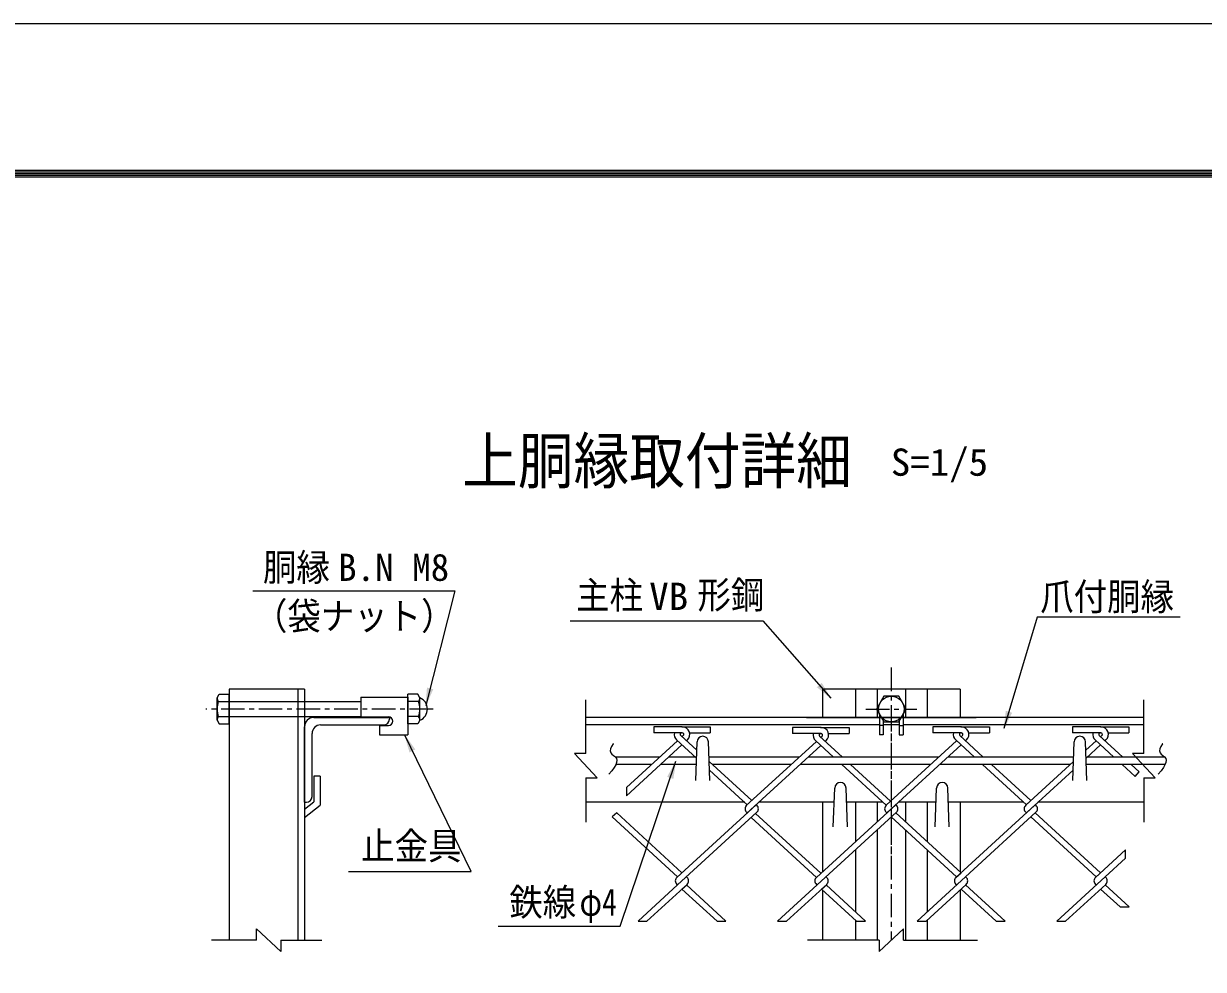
# Model space of a CAD drawing. Units: millimetres, scale not verified, with parts at other scales. Extents: x -4455 to 4455, y -3150 to 3150.
# Drawn here: x 747 to 2624, y 1645 to 3150 of the extents above; entities that cross this region are included whole.
import ezdxf
from ezdxf.enums import TextEntityAlignment as Align

# ---------------------------------------------------------------- set-up
doc = ezdxf.new("R2010")
doc.units = ezdxf.units.MM
doc.header["$LTSCALE"] = 30
doc.linetypes.add('DASHED', pattern=[7.5, 6, -1.5])
doc.linetypes.add('USER1', pattern=[2, 1.25, -0.25, 0.25, -0.25])
doc.layers.add('0-B_7詳細', color=7, linetype='Continuous', lineweight=18)
doc.layers.add('0-E_D-TTL', color=7, linetype='Continuous', lineweight=9)
doc.styles.add('ＭＳ ゴシック', font='')
doc.styles.get('ＭＳ ゴシック').set_extended_font_data('MS Gothic')

msp = doc.modelspace()

# ---------------------------------------------------------------- linework, layer by layer
at = {"layer": '0-B_7詳細', "color": 1, "linetype": 'USER1'}
for p, q in [((2127.79, 2125.69), (2127.79, 1691.76)), ((1398.78, 2059.54), (1036.99, 2059.54)), ((2087.5, 2059.54), (2168.14, 2059.54)), ((2127.79, 2061.1), (2127.79, 1795.52))]:
    msp.add_line(p, q, dxfattribs=at)
at = {"layer": '0-B_7詳細', "lineweight": 9}
for p, q in [((1074.1, 2091.19), (1074.1, 1691.76)), ((1194.1, 2091.19), (1074.1, 2091.19)), ((1183.6, 2091.19), (1183.6, 1691.76)), ((1194.1, 2091.19), (1194.1, 1691.76)), ((2018.29, 2091.19), (2018.29, 2046.19)), ((2237.29, 2091.19), (2018.29, 2091.19)), ((2070.79, 2091.19), (2070.79, 2046.19)), ((2105.29, 2091.19), (2105.29, 2046.19)), ((2150.29, 2091.19), (2150.29, 2046.19)), ((2184.79, 2091.19), (2184.79, 2046.19)), ((2237.29, 2091.19), (2237.29, 2046.19)), ((1056.96, 2071.54), (1074.1, 2071.54)), ((1058.22, 2083.06), (1074.1, 2083.06)), ((1194.1, 2071.54), (1283.53, 2071.54)), ((1283.53, 2078.5), (1358.53, 2078.5)), ((1283.53, 2078.5), (1283.53, 2047)), ((1358.53, 2036.02), (1358.53, 2083.06)), ((1358.53, 2078.5), (1358.53, 2018.5)), ((1375.67, 2071.54), (1358.53, 2071.54)), ((1377.73, 2041.78), (1377.73, 2077.3)), ((1056.96, 2047.54), (1074.1, 2047.54)), ((1194.1, 2047.54), (1283.53, 2047.54)), ((1283.53, 2047), (1327.78, 2047)), ((1375.67, 2047.54), (1358.53, 2047.54)), ((2109.04, 2046.19), (1641.71, 2046.19)), ((1992.79, 2046.19), (2262.79, 2046.19)), ((2109.04, 2051.28), (2109.04, 2018.5)), ((2111.51, 2047), (2109.04, 2047)), ((2143.61, 2046.19), (2111.98, 2046.19)), ((2144.07, 2047), (2146.54, 2047)), ((2146.54, 2051.28), (2146.54, 2018.5)), ((2529.37, 2046.19), (2146.54, 2046.19)), ((1054.9, 2041.78), (1058.22, 2036.02)), ((1194.1, 1911.19), (1194.1, 2031.19)), ((1219.6, 2034.19), (1320.1, 2034.19)), ((1313.53, 2033.5), (1327.78, 2033.5)), ((1313.53, 2033.5), (1313.53, 2018.5)), ((1374.4, 2036.02), (1358.53, 2036.02)), ((1377.73, 2041.78), (1374.4, 2036.02)), ((2109.04, 2034.19), (1641.71, 2034.19)), ((2060.71, 2030.26), (2060.71, 2020.66)), ((2115.04, 2033.5), (2109.04, 2033.5)), ((2140.54, 2034.19), (2115.04, 2034.19)), ((2140.54, 2040.89), (2140.54, 2018.5)), ((2140.54, 2033.5), (2146.54, 2033.5)), ((2529.37, 2034.19), (2146.54, 2034.19)), ((1206.1, 1920.19), (1206.1, 2020.69)), ((1313.53, 2018.5), (1358.53, 2018.5)), ((1794.75, 2015.58), (1796.81, 2017.47)), ((2140.54, 2018.5), (2146.54, 2018.5)), ((1816.54, 1945.69), (1818.79, 2007.19)), ((1839.04, 1945.69), (1836.77, 2007.85)), ((2416.54, 1945.69), (2418.79, 2007.19)), ((2439.04, 1945.69), (2436.79, 2007.19)), ((1759.4, 1983.19), (1688.9, 1983.19)), ((1746.31, 1971.19), (1689.43, 1971.19)), ((1817.48, 1971.19), (1760.52, 1971.19)), ((1815.89, 1983.19), (1773.61, 1983.19)), ((1981.43, 1983.19), (1837.67, 1983.19)), ((1968.33, 1971.19), (1843.2, 1971.19)), ((2190.36, 1971.19), (1982.54, 1971.19)), ((2203.46, 1983.19), (1995.64, 1983.19)), ((2412.39, 1971.19), (2204.57, 1971.19)), ((2417.92, 1983.19), (2217.67, 1983.19)), ((2563.44, 1971.19), (2438.11, 1971.19)), ((2562.9, 1983.19), (2439.7, 1983.19)), ((1208.75, 1952.73), (1208.75, 1911.72)), ((1219.25, 1952.73), (1208.75, 1952.73)), ((1219.25, 1952.73), (1219.25, 1906.57)), ((2035.54, 1872.19), (2037.79, 1933.69)), ((2058.04, 1872.19), (2055.79, 1933.69)), ((2197.54, 1872.19), (2199.79, 1933.69)), ((2220.04, 1872.19), (2217.79, 1933.69)), ((1194.1, 1900.41), (1208.75, 1911.72)), ((1194.1, 1911.19), (1197.1, 1911.19)), ((1194.1, 1887.14), (1219.25, 1906.57)), ((1894.47, 1911.19), (1641.71, 1911.19)), ((2036.97, 1911.19), (1917.06, 1911.19)), ((2018.29, 1911.19), (2018.29, 1800.5)), ((2114.35, 1911.19), (2056.62, 1911.19)), ((2070.79, 1911.19), (2070.79, 1848.61)), ((2105.29, 1911.19), (2105.29, 1880.22)), ((2198.97, 1911.19), (2139.09, 1911.19)), ((2150.29, 1911.19), (2150.29, 1880.22)), ((2184.79, 1911.19), (2184.79, 1848.61)), ((2338.52, 1911.19), (2218.62, 1911.19)), ((2237.29, 1911.19), (2237.29, 1800.5)), ((2529.37, 1911.19), (2361.12, 1911.19)), ((2105.29, 1867.2), (2105.29, 1691.76)), ((2150.29, 1867.2), (2150.29, 1691.76)), ((2070.79, 1835.59), (2070.79, 1736.6)), ((2184.79, 1835.59), (2184.79, 1736.6)), ((2018.29, 1771.68), (2018.29, 1691.76)), ((2237.29, 1771.68), (2237.29, 1691.76)), ((2070.79, 1723.58), (2070.79, 1691.76)), ((2184.79, 1723.58), (2184.79, 1691.76))]:
    msp.add_line(p, q, dxfattribs=at)
at = {"layer": '0-B_7詳細', "color": 3, "linetype": 'DASHED'}
for p, q in [((1074.1, 2071.54), (1194.1, 2071.54)), ((1074.1, 2047.54), (1194.1, 2047.54))]:
    msp.add_line(p, q, dxfattribs=at)
at = {"layer": '0-B_7詳細', "color": 4}
for p, q in [((1641.71, 1988.63), (1641.71, 2074.21)), ((2529.37, 1988.63), (2529.37, 2074.21)), ((2511.37, 1988.63), (2547.37, 1949.86)), ((2529.37, 1988.63), (2511.37, 1988.63)), ((1641.71, 1949.86), (1641.71, 1879.66)), ((1641.71, 1949.86), (1659.71, 1949.86)), ((2529.37, 1949.86), (2547.37, 1949.86)), ((2529.37, 1949.86), (2529.37, 1879.66)), ((1117.9, 1691.76), (1117.9, 1709.76)), ((1156.67, 1673.76), (1117.9, 1709.76)), ((2108.41, 1673.76), (2147.18, 1709.76)), ((2147.18, 1691.76), (2147.18, 1709.76)), ((1117.9, 1691.76), (1046.33, 1691.76)), ((1156.67, 1691.76), (1221.94, 1691.76)), ((1156.67, 1691.76), (1156.67, 1673.76)), ((2108.41, 1691.76), (1994.47, 1691.76)), ((2108.41, 1691.76), (2108.41, 1673.76)), ((2147.18, 1691.76), (2264.98, 1691.76))]:
    msp.add_line(p, q, dxfattribs=at)
at = {"layer": '0-B_7詳細', "color": 3}
for p, q in [((1795.19, 2031.24), (1749.75, 2031.24)), ((1749.75, 2031.24), (1749.75, 2021.64)), ((1794.32, 2031.24), (1839.75, 2031.24)), ((1839.75, 2031.24), (1839.75, 2021.64)), ((1970.71, 2030.26), (1970.71, 2020.66)), ((2016.14, 2030.26), (1970.71, 2030.26)), ((2015.27, 2030.26), (2060.71, 2030.26)), ((2193.81, 2031.24), (2193.81, 2021.64)), ((2239.24, 2031.24), (2193.81, 2031.24)), ((2238.37, 2031.24), (2283.81, 2031.24)), ((2283.81, 2031.24), (2283.81, 2021.64)), ((2461.27, 2031.24), (2415.84, 2031.24)), ((2415.84, 2031.24), (2415.84, 2021.64)), ((2460.4, 2031.24), (2505.84, 2031.24)), ((2505.84, 2031.24), (2505.84, 2021.64)), ((1706.3, 1934.53), (1787.65, 2009.07)), ((1795.19, 2021.64), (1749.75, 2021.64)), ((1786.21, 2010.39), (1817.85, 1981.4)), ((1792.69, 2017.47), (1818.31, 1994)), ((1794.32, 2021.64), (1795.19, 2021.64)), ((1801.86, 2009.07), (1803.29, 2010.39)), ((1806.95, 2021.64), (1839.75, 2021.64)), ((2016.14, 2020.66), (1970.71, 2020.66)), ((2007.17, 2009.41), (2035.78, 1983.19)), ((2013.65, 2016.49), (2049.99, 1983.19)), ((2015.27, 2020.66), (2016.14, 2020.66)), ((2015.71, 2014.6), (2017.77, 2016.49)), ((2022.81, 2008.09), (2024.25, 2009.41)), ((2027.9, 2020.66), (2060.71, 2020.66)), ((2119.62, 1906.37), (2231.7, 2009.07)), ((2239.24, 2021.64), (2193.81, 2021.64)), ((2230.27, 2010.39), (2259.95, 1983.19)), ((2236.75, 2017.47), (2274.16, 1983.19)), ((2238.37, 2021.64), (2239.24, 2021.64)), ((2238.81, 2015.58), (2240.87, 2017.47)), ((2245.91, 2009.07), (2247.35, 2010.39)), ((2251, 2021.64), (2283.81, 2021.64)), ((2461.27, 2021.64), (2415.84, 2021.64)), ((2437.28, 1994), (2453.73, 2009.07)), ((2452.29, 2010.39), (2481.98, 1983.19)), ((2453.73, 2009.07), (2452.29, 2010.39)), ((2458.78, 2017.47), (2496.19, 1983.19)), ((2460.84, 2015.58), (2458.78, 2017.47)), ((2460.4, 2021.64), (2461.27, 2021.64)), ((2460.84, 2015.58), (2462.89, 2017.47)), ((2467.94, 2009.07), (2469.38, 2010.39)), ((2473.03, 2021.64), (2505.84, 2021.64)), ((1706.3, 1921.51), (1794.75, 2002.56)), ((1896.52, 1905.39), (2008.6, 2008.09)), ((1897.59, 1893.35), (2015.71, 2001.58)), ((2120.69, 1894.33), (2238.81, 2002.56)), ((2437.74, 1981.4), (2460.84, 2002.56)), ((1837.93, 1976.01), (1905.77, 1913.86)), ((2048.87, 1971.19), (2119.62, 1906.37)), ((2063.08, 1971.19), (2126.72, 1912.88)), ((2273.04, 1971.19), (2342.72, 1907.35)), ((2287.25, 1971.19), (2349.82, 1913.86)), ((2341.65, 1906.37), (2417.65, 1976.01)), ((2495.07, 1971.19), (2515.95, 1952.06)), ((2509.28, 1971.19), (2522.06, 1959.49)), ((1838.43, 1962.54), (1898.66, 1907.35)), ((2342.72, 1894.33), (2417.16, 1962.54)), ((2515.95, 1952.06), (2522.06, 1959.49)), ((1706.3, 1934.53), (1706.3, 1921.51)), ((1786.58, 1791.62), (1912.87, 1907.35)), ((1912.87, 1907.35), (1913.94, 1906.37)), ((1912.87, 1907.35), (1913.94, 1906.37)), ((2008.6, 1791.62), (2134.9, 1907.35)), ((2134.9, 1907.35), (2135.97, 1906.37)), ((2134.9, 1907.35), (2135.97, 1906.37)), ((2230.63, 1791.62), (2356.93, 1907.35)), ((2341.65, 1906.37), (2349.82, 1913.86)), ((2356.93, 1907.35), (2358, 1906.37)), ((2356.93, 1907.35), (2358, 1906.37)), ((1690.84, 1894.33), (1683.74, 1887.82)), ((1683.74, 1887.82), (1787.65, 1792.6)), ((1690.84, 1894.33), (1794.75, 1799.11)), ((1787.65, 1779.58), (1913.94, 1895.31)), ((1897.59, 1895.31), (1898.66, 1894.33)), ((1897.59, 1895.31), (1898.66, 1894.33)), ((1904.7, 1886.84), (2008.6, 1791.62)), ((1905.77, 1887.82), (1913.94, 1895.31)), ((1911.8, 1893.35), (2015.71, 1798.13)), ((2009.68, 1779.58), (2135.97, 1895.31)), ((2119.62, 1895.31), (2120.69, 1894.33)), ((2127.79, 1887.82), (2231.7, 1792.6)), ((2134.9, 1894.33), (2238.81, 1799.11)), ((2245.91, 1792.6), (2358, 1895.31)), ((2341.65, 1895.31), (2342.72, 1894.33)), ((2349.82, 1887.82), (2453.73, 1792.6)), ((2356.93, 1894.33), (2460.84, 1799.11)), ((2452.66, 1791.62), (2500.42, 1835.38)), ((2467.94, 1792.6), (2500.42, 1822.36)), ((2500.42, 1822.36), (2500.42, 1835.38)), ((1801.86, 1792.6), (1802.93, 1791.62)), ((1801.86, 1792.6), (1802.93, 1791.62)), ((2023.88, 1792.6), (2024.96, 1791.62)), ((2023.88, 1792.6), (2024.96, 1791.62)), ((2168.9, 1722.04), (2245.91, 1792.6)), ((2230.63, 1791.62), (2238.81, 1799.11)), ((2245.91, 1792.6), (2246.98, 1791.62)), ((2245.91, 1792.6), (2246.98, 1791.62)), ((2390.93, 1722.04), (2467.94, 1792.6)), ((2452.66, 1791.62), (2460.84, 1799.11)), ((2467.94, 1792.6), (2469.01, 1791.62)), ((2467.94, 1792.6), (2469.01, 1791.62)), ((1724.85, 1722.04), (1787.65, 1779.58)), ((1739.06, 1722.04), (1802.93, 1780.56)), ((1786.58, 1780.56), (1787.65, 1779.58)), ((1786.58, 1780.56), (1787.65, 1779.58)), ((1794.75, 1773.07), (1802.93, 1780.56)), ((1794.75, 1773.07), (1850.45, 1722.04)), ((1801.86, 1779.58), (1864.66, 1722.04)), ((1946.88, 1722.04), (2009.68, 1779.58)), ((1961.09, 1722.04), (2024.96, 1780.56)), ((2008.6, 1780.56), (2009.68, 1779.58)), ((2008.6, 1780.56), (2009.68, 1779.58)), ((2016.78, 1773.07), (2024.96, 1780.56)), ((2016.78, 1773.07), (2072.47, 1722.04)), ((2023.88, 1779.58), (2086.68, 1722.04)), ((2183.11, 1722.04), (2246.98, 1780.56)), ((2230.63, 1780.56), (2231.7, 1779.58)), ((2238.81, 1773.07), (2294.5, 1722.04)), ((2245.91, 1779.58), (2308.71, 1722.04)), ((2405.14, 1722.04), (2469.01, 1780.56)), ((2452.66, 1780.56), (2453.73, 1779.58)), ((2460.84, 1773.07), (2491.95, 1744.56)), ((2467.94, 1779.58), (2506.16, 1744.56)), ((2491.95, 1744.56), (2506.16, 1744.56)), ((1724.85, 1722.04), (1739.06, 1722.04)), ((1850.45, 1722.04), (1864.66, 1722.04)), ((1946.88, 1722.04), (1961.09, 1722.04)), ((2072.47, 1722.04), (2086.68, 1722.04)), ((2168.9, 1722.04), (2183.11, 1722.04)), ((2294.5, 1722.04), (2308.71, 1722.04)), ((2390.93, 1722.04), (2405.14, 1722.04))]:
    msp.add_line(p, q, dxfattribs=at)
at = {"layer": '0-B_7詳細', "lineweight": 9}
for points in [[(1111.74, 2247.73), (1433.4, 2247.73), (1387.13, 2065.33)], [(1054.9, 2041.78), (1054.9, 2077.3), (1058.22, 2083.06)], [(1058.22, 2036.02), (1074.1, 2036.02), (1074.1, 2083.06)], [(1377.73, 2077.3), (1374.4, 2083.06), (1358.53, 2083.06)], [(1209.1, 2046.19), (1329.1, 2046.19), (1329.1, 2043.19)], [(2115.04, 2040.89), (2115.04, 2018.5), (2109.04, 2018.5)], [(1263.89, 1801.05), (1459.44, 1801.05), (1353.59, 2017.98)]]:
    msp.add_lwpolyline(points, dxfattribs=at)
at = {"layer": '0-B_7詳細', "color": 1}
for points in [[(1616.61, 2199.83), (1923.32, 2199.83), (2031.65, 2076.78)], [(2587.29, 2205.8), (2360.04, 2205.8), (2306.91, 2028.37)], [(1502.27, 1714.02), (1696.17, 1714.02), (1785.02, 1976.43)]]:
    msp.add_lwpolyline(points, dxfattribs=at)
at = {"layer": '0-B_7詳細', "color": 3}
msp.add_lwpolyline([(2151.31, 2059.54), (2139.55, 2079.91), (2116.03, 2079.91), (2104.27, 2059.54), (2116.03, 2039.17), (2139.55, 2039.17)], close=True, dxfattribs=at)
at = {"layer": '0-B_7詳細', "color": 4}
for points in [[(1685.7, 2004.46), (1685.39, 2004.07), (1682.73, 1999.87), (1681.16, 1996.12), (1680.69, 1992.8), (1681.31, 1989.93), (1683.04, 1987.49), (1685.85, 1985.51), (1688.68, 1983.5), (1690.44, 1981.02), (1691.12, 1978.06), (1690.72, 1974.63), (1689.26, 1970.72), (1686.72, 1966.34), (1683.1, 1961.48), (1678.41, 1956.15)], [(2559.7, 2004.46), (2559.39, 2004.07), (2556.73, 1999.87), (2555.16, 1996.12), (2554.69, 1992.8), (2555.32, 1989.93), (2557.04, 1987.49), (2559.86, 1985.51), (2562.68, 1983.5), (2564.44, 1981.02), (2565.12, 1978.06), (2564.73, 1974.63), (2563.26, 1970.72), (2560.72, 1966.34), (2557.1, 1961.48), (2552.42, 1956.15)], [(1641.71, 1988.63), (1623.71, 1988.63), (1659.71, 1949.86)]]:
    msp.add_lwpolyline(points, dxfattribs=at)
at = {"layer": '0-B_7詳細', "color": 3}
msp.add_circle((2127.79, 2059.54), 20.4, dxfattribs=at)
at = {"layer": '0-B_7詳細', "lineweight": 9}
for centre, radius, start, end in [((1063.99, 2077.3), 9.09, 180, 219.3382), ((1090.9, 2059.54), 36, 160.52878, 199.47122), ((1368.64, 2077.3), 9.09, 320.6618, 0), ((1341.73, 2059.54), 36, 340.52878, 19.47122), ((1370.59, 2059.54), 19.14, 291.90813, 68.09187), ((1063.99, 2041.78), 9.09, 140.6618, 180), ((1209.1, 2031.19), 15, 90, 180), ((1327.78, 2040.25), 6.75, 270, 90), ((1368.64, 2041.78), 9.09, 0, 39.3382), ((1219.6, 2020.69), 13.5, 90, 180), ((1320.1, 2043.19), 9, 270, 0), ((1827.79, 2007.19), 9, 0, 180), ((2427.79, 2007.19), 9, 0, 180), ((2046.79, 1933.69), 9, 0, 180), ((2208.79, 1933.69), 9, 0, 180), ((1197.1, 1920.19), 9, 270, 0)]:
    msp.add_arc(centre, radius, start, end, dxfattribs=at)
at = {"layer": '0-B_7詳細', "color": 3}
for centre, radius, start, end in [((1795.19, 2019.24), 12, 312.5, 90), ((2016.14, 2018.26), 12, 312.5, 90), ((2239.24, 2019.24), 12, 312.5, 90), ((2461.27, 2019.24), 12, 312.5, 90), ((1794.32, 2019.24), 12, 168.46304, 227.5), ((1794.32, 2019.24), 2.4, 90, 227.5), ((1795.19, 2019.24), 2.4, 312.5, 90), ((2015.27, 2018.26), 12, 168.46304, 227.5), ((2015.27, 2018.26), 2.4, 90, 227.5), ((2016.14, 2018.26), 2.4, 312.5, 90), ((2238.37, 2019.24), 12, 168.46304, 227.5), ((2238.37, 2019.24), 2.4, 90, 227.5), ((2239.24, 2019.24), 2.4, 312.5, 90), ((2460.4, 2019.24), 12, 168.46304, 227.5), ((2460.4, 2019.24), 2.4, 90, 227.5), ((2461.27, 2019.24), 2.4, 312.5, 90), ((1902.66, 1900.84), 7.5, 132.5, 227.5), ((1908.87, 1900.84), 7.5, 312.5, 47.5), ((2124.69, 1900.84), 7.5, 132.5, 227.5), ((2130.9, 1900.84), 7.5, 312.5, 47.5), ((2346.71, 1900.84), 7.5, 132.5, 227.5), ((2352.93, 1900.84), 7.5, 312.5, 47.5), ((1791.64, 1786.09), 7.5, 132.5, 227.5), ((1797.86, 1786.09), 7.5, 312.5, 47.5), ((2013.67, 1786.09), 7.5, 132.5, 227.5), ((2019.89, 1786.09), 7.5, 312.5, 47.5), ((2235.7, 1786.09), 7.5, 132.5, 227.5), ((2241.92, 1786.09), 7.5, 312.5, 47.5), ((2457.73, 1786.09), 7.5, 132.5, 227.5), ((2463.94, 1786.09), 7.5, 312.5, 47.5)]:
    msp.add_arc(centre, radius, start, end, dxfattribs=at)
at = {"layer": '0-B_7詳細'}
for points in [[(1386.63, 2063.39), (1388.96, 2093.75), (1399.06, 2091.19)], [(1352.71, 2019.78), (1370.55, 1995.1), (1361.18, 1990.53)]]:
    msp.add_solid(points, dxfattribs=at)
at = {"layer": '0-B_7詳細', "color": 1}
for points in [[(2032.97, 2075.28), (2009.24, 2094.35), (2017.06, 2101.24)], [(2306.34, 2026.46), (2309.95, 2056.69), (2319.93, 2053.7)], [(1785.66, 1978.32), (1780.97, 1948.24), (1771.1, 1951.58)]]:
    msp.add_solid(points, dxfattribs=at)
at = {"layer": '0-E_D-TTL', "color": 2, "lineweight": 18}
msp.add_lwpolyline([(-4454.56, 3150.45), (4455.14, 3150.45), (4455.14, -3149.97), (-4454.56, -3149.97)], close=True, dxfattribs=at)
at = {"layer": '0-E_D-TTL'}
for points in [[(-4168.18, 2917.11), (4168.75, 2917.11), (4168.75, -2916.62), (-4168.18, -2916.62)], [(-4165.53, 2914.45), (4166.1, 2914.45), (4166.1, -2913.97), (-4165.53, -2913.97)], [(-4162.87, 2911.8), (4163.45, 2911.8), (4163.45, -2911.32), (-4162.87, -2911.32)], [(-4160.22, 2909.15), (4160.8, 2909.15), (4160.8, -2908.67), (-4160.22, -2908.67)], [(-4157.57, 2906.5), (4158.15, 2906.5), (4158.15, -2906.02), (-4157.57, -2906.02)]]:
    msp.add_lwpolyline(points, close=True, dxfattribs=at)

# ---------------------------------------------------------------- texts
at = {"layer": '0-B_7詳細', "style": 'ＭＳ ゴシック', "width": 0.9}
msp.add_text('上胴縁取付詳細', height=72.14, dxfattribs=at).set_placement((1445.07, 2396.88), align=Align.BOTTOM_LEFT)
at = {"layer": '0-B_7詳細', "color": 3, "style": 'ＭＳ ゴシック'}
for s, width, p in [('S=1/5', 1.05, (2127, 2417.83)), ('胴縁', 0.9, (1128.05, 2250.53)), ('主柱', 0.9, (1626.24, 2206.07)), ('VB', 1.05, (1742.64, 2204.26)), ('形鋼', 0.9, (1819.32, 2206.5)), ('爪付胴縁', 0.9, (2364.77, 2203.81)), ('（袋ナット）', 0.9, (1113.72, 2172.99)), ('止金具', 0.9, (1284.2, 1807.12)), ('鉄線', 0.9, (1519.94, 1717.62)), ('φ4', 0.8, (1631.73, 1717.62))]:
    msp.add_text(s, height=43.33, dxfattribs=dict(at, width=width)).set_placement(p, align=Align.BOTTOM_LEFT)
msp.add_text('B.N M8', height=43.33, dxfattribs=at).set_placement((1247.54, 2250.53), align=Align.BOTTOM_LEFT)

doc.saveas('drawing.dxf')
